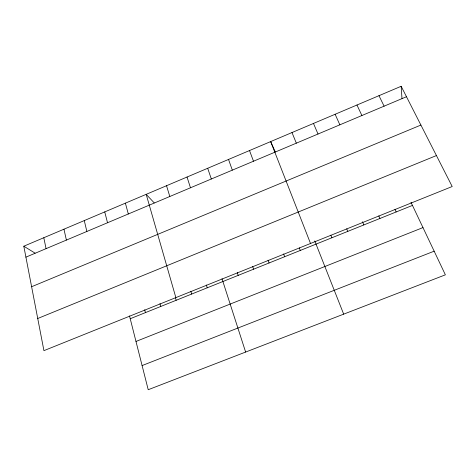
<?xml version="1.0" encoding="UTF-8"?>
<svg xmlns="http://www.w3.org/2000/svg" width="476" height="476" viewBox="0 0 476 476"><rect width="100%" height="100%" fill="white"/><g stroke="black" fill="none" stroke-linecap="round" stroke-linejoin="round"><path stroke-width="0.71" d="M23.8 246.211L401.161 86.281L452.2 186.527L43.929 350.645L23.8 246.211L35.069 253.131M25.906 257.153L406.486 96.735M31.612 286.736L420.903 125.057M37.729 318.498L436.433 155.557M130.222 318.724L412.466 205.412M135.981 341.441L422.98 227.587M142.092 365.568L434.166 251.179M154.23 202.901L146.186 194.339L175.864 297.607M378.979 95.682L384.102 106.172M410.961 202.24L445.375 274.83L148.214 389.719L129.508 315.897M356.97 105.012L361.897 115.531M394.985 209.416L396.157 211.963M335.134 114.264L339.864 124.819M378.807 215.92L379.943 218.472M275.265 151.88L270.665 141.586L310.525 243.48M362.444 221.751L363.825 224.94M313.476 123.445L318.016 134.03M346.73 228.819L347.801 231.372M291.984 132.548L296.334 143.163M330.832 235.209L331.873 237.768M314.767 240.921L343.678 314.148M299.309 247.883L300.291 250.447M249.513 150.553L253.494 161.221M283.601 253.946L284.63 256.731M268.065 260.193L269.065 262.984M228.528 159.448L232.324 170.146M252.625 266.399L253.589 269.196M207.703 168.272L211.326 179M237.268 272.575L238.202 275.372M222 278.716L245.628 352.056M187.038 177.03L190.483 187.782M206.358 284.999L207.227 287.807M166.535 185.717L169.807 196.499M190.811 291.252L191.65 294.061M175.346 297.47L176.156 300.279M159.978 303.646L160.757 306.461M125.384 203.157L128.318 213.986M144.698 309.793L145.442 312.607M104.75 211.903L107.516 222.756M84.276 220.578L86.87 231.461M63.962 229.188L66.39 240.088M43.804 237.732L46.071 248.656M401.161 86.281L401.976 98.461"/></g></svg>
